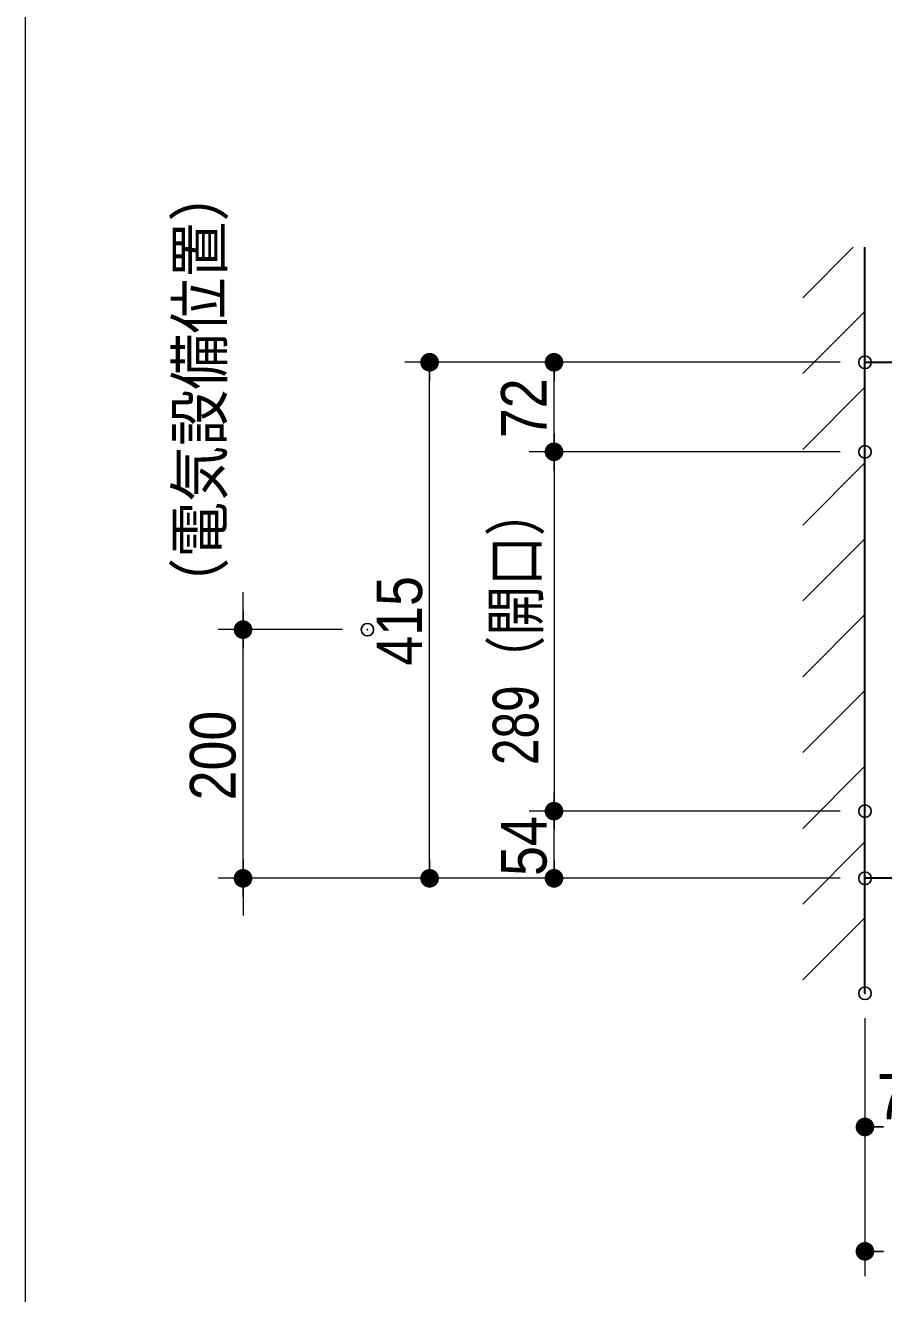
# Model space of a CAD drawing. Units: millimetres, scale not verified. Extents: x -6062 to 6062, y -3045 to 3045.
# Drawn here: x -2788 to -2097, y 531 to 1551 of the extents above; entities that cross this region are included whole.
import ezdxf
from ezdxf.enums import TextEntityAlignment as Align

# ---------------------------------------------------------------- set-up
doc = ezdxf.new("R2010")
doc.units = ezdxf.units.MM
doc.header["$LTSCALE"] = 20
doc.header["$PDMODE"] = 32
doc.header["$PDSIZE"] = 10
for name, color, linetype, lineweight in [('0-0_1図面枠', 7, 'Continuous', 20), ('0-1_5ボウル・キャビネット', 7, 'Continuous', 15), ('0-2_2寸法-2', 7, 'Continuous', 15), ('0-3_0', 7, 'Continuous', 25), ('0-5_2寸法-1', 7, 'Continuous', 15)]:
    doc.layers.add(name, color=color, linetype=linetype, lineweight=lineweight)
doc.layers.add('0-4_Defpoints', color=7, linetype='Continuous')
doc.styles.add('ＭＳ Ｐゴシック', font='')
doc.styles.get('ＭＳ Ｐゴシック').set_extended_font_data('MS PGothic')

# ---------------------------------------------------------------- blocks, each defined once
blk = doc.blocks.new('_Dot')
at = {"layer": '0-3_0'}
blk.add_line((-10, 0), (-20, 0), dxfattribs=at)
for points in [[(0, 0), (-10, 0), (-9.92, 1.25)], [(0, 0), (-9.92, -1.25), (-10, 0)], [(0, 0), (-9.92, 1.25), (-9.69, 2.49)], [(0, 0), (-9.69, -2.49), (-9.92, -1.25)], [(0, 0), (-9.69, 2.49), (-9.3, 3.68)], [(0, 0), (-9.3, -3.68), (-9.69, -2.49)], [(0, 0), (-9.3, 3.68), (-8.76, 4.82)], [(0, 0), (-8.76, -4.82), (-9.3, -3.68)], [(0, 0), (-8.76, 4.82), (-8.09, 5.88)], [(0, 0), (-8.09, -5.88), (-8.76, -4.82)], [(0, 0), (-8.09, 5.88), (-7.29, 6.85)], [(0, 0), (-7.29, -6.85), (-8.09, -5.88)], [(0, 0), (-7.29, 6.85), (-6.37, 7.71)], [(0, 0), (-6.37, -7.71), (-7.29, -6.85)], [(0, 0), (-6.37, 7.71), (-5.36, 8.44)], [(0, 0), (-5.36, -8.44), (-6.37, -7.71)], [(0, 0), (-5.36, 8.44), (-4.26, 9.05)], [(0, 0), (-4.26, -9.05), (-5.36, -8.44)], [(0, 0), (-4.26, 9.05), (-3.09, 9.51)], [(0, 0), (-3.09, -9.51), (-4.26, -9.05)], [(0, 0), (-3.09, 9.51), (-1.87, 9.82)], [(0, 0), (-1.87, -9.82), (-3.09, -9.51)], [(0, 0), (-1.87, 9.82), (-0.63, 9.98)], [(0, 0), (-0.63, -9.98), (-1.87, -9.82)], [(0, 0), (-0.63, 9.98), (0.63, 9.98)], [(0, 0), (0.63, -9.98), (-0.63, -9.98)], [(0, 0), (0.63, 9.98), (1.87, 9.82)], [(0, 0), (1.87, 9.82), (3.09, 9.51)], [(0, 0), (3.09, 9.51), (4.26, 9.05)], [(0, 0), (4.26, 9.05), (5.36, 8.44)], [(0, 0), (5.36, 8.44), (6.37, 7.71)], [(0, 0), (6.37, 7.71), (7.29, 6.85)], [(0, 0), (7.29, 6.85), (8.09, 5.88)], [(0, 0), (8.09, 5.88), (8.76, 4.82)], [(0, 0), (8.76, 4.82), (9.3, 3.68)], [(0, 0), (9.3, 3.68), (9.69, 2.49)], [(0, 0), (9.69, 2.49), (9.92, 1.25)], [(0, 0), (9.92, 1.25), (10, 0)], [(0, 0), (1.87, -9.82), (0.63, -9.98)], [(0, 0), (3.09, -9.51), (1.87, -9.82)], [(0, 0), (4.26, -9.05), (3.09, -9.51)], [(0, 0), (5.36, -8.44), (4.26, -9.05)], [(0, 0), (6.37, -7.71), (5.36, -8.44)], [(0, 0), (7.29, -6.85), (6.37, -7.71)], [(0, 0), (8.09, -5.88), (7.29, -6.85)], [(0, 0), (8.76, -4.82), (8.09, -5.88)], [(0, 0), (9.3, -3.68), (8.76, -4.82)], [(0, 0), (9.69, -2.49), (9.3, -3.68)], [(0, 0), (9.92, -1.25), (9.69, -2.49)], [(0, 0), (10, 0), (9.92, -1.25)]]:
    blk.add_solid(points, dxfattribs=at)

msp = doc.modelspace()

# ---------------------------------------------------------------- linework, layer by layer
at = {"layer": '0-0_1図面枠', "lineweight": 15}
msp.add_line((-2787.5, -2270), (-2787.5, 2530), dxfattribs=at)
at = {"layer": '0-1_5ボウル・キャビネット'}
for p, q in [((-2162.5, 1331.88), (-2121.88, 1372.5)), ((-2162.5, 1270.92), (-2112.5, 1320.92)), ((-2162.5, 1209.96), (-2112.5, 1259.96)), ((-2162.5, 1149), (-2112.5, 1199)), ((-2162.5, 1088.04), (-2112.5, 1138.04)), ((-2162.5, 1027.08), (-2112.5, 1077.08)), ((-2162.5, 966.12), (-2112.5, 1016.12)), ((-2162.5, 905.16), (-2112.5, 955.16)), ((-2162.5, 844.2), (-2112.5, 894.2)), ((-2162.5, 783.24), (-2112.5, 833.24))]:
    msp.add_line(p, q, dxfattribs=at)
at = {"layer": '0-1_5ボウル・キャビネット', "lineweight": 30}
msp.add_line((-2112.5, 772.5), (-2112.5, 1372.5), dxfattribs=at)
msp.add_lwpolyline([(-2112.5, 1280), (-612.5, 1280), (-612.5, 865), (-2112.5, 865)], close=True, dxfattribs=at)
at = {"layer": '0-2_2寸法-2'}
for p, q in [((-2612.5, 1080.01), (-2612.5, 1095.01)), ((-2532.5, 1065), (-2632.5, 1065)), ((-2612.5, 865), (-2612.5, 1065)), ((-2482.5, 865), (-2632.5, 865)), ((-2612.5, 849.99), (-2612.5, 834.99))]:
    msp.add_line(p, q, dxfattribs=at)
at = {"layer": '0-4_Defpoints'}
for p in [(-2462.5, 1280), (-2362.5, 1280), (-2362.5, 1280), (-2112.5, 1280), (-2112.5, 1208), (-2612.5, 1065), (-2512.5, 1065), (-2362.5, 919), (-2112.5, 919), (-2462.5, 865), (-2362.5, 865), (-2112.5, 865), (-2112.5, 772.5), (-2112.5, 665), (-2112.5, 565)]:
    msp.add_point(p, dxfattribs=at)
at = {"layer": '0-5_2寸法-1'}
for p, q in [((-2382.5, 1280), (-2482.5, 1280)), ((-2132.5, 1280), (-2382.5, 1280)), ((-2462.5, 880.01), (-2462.5, 1264.99)), ((-2362.5, 1223.01), (-2362.5, 1264.99)), ((-2132.5, 1208), (-2382.5, 1208)), ((-2132.5, 1208), (-2382.5, 1208)), ((-2362.5, 1192.99), (-2362.5, 934.01)), ((-2532.5, 1065), (-2632.5, 1065)), ((-2612.5, 880.01), (-2612.5, 1049.99)), ((-2132.5, 919), (-2382.5, 919)), ((-2132.5, 919), (-2382.5, 919)), ((-2362.5, 880.01), (-2362.5, 903.99)), ((-2482.5, 865), (-2632.5, 865)), ((-2382.5, 865), (-2482.5, 865)), ((-2132.5, 865), (-2382.5, 865)), ((-2112.5, 752.5), (-2112.5, 645)), ((-2112.5, 645), (-2112.5, 545))]:
    msp.add_line(p, q, dxfattribs=at)

# ---------------------------------------------------------------- block references
at = {"layer": '0-2_2寸法-2', "xscale": 0.7503418, "yscale": 0.7503418}
for p, rotation in [((-2612.5, 1065), 270), ((-2612.5, 865), 90)]:
    msp.add_blockref('_Dot', p, dxfattribs=dict(at, rotation=rotation))
at = {"layer": '0-5_2寸法-1', "xscale": 0.7503418, "yscale": 0.7503418}
for p, rotation in [((-2462.5, 1280), 90), ((-2362.5, 1280), 90), ((-2362.5, 1208), 270), ((-2362.5, 1208), 90), ((-2612.5, 1065), 90), ((-2362.5, 919), 270), ((-2362.5, 919), 90), ((-2612.5, 865), 270), ((-2462.5, 865), 270), ((-2362.5, 865), 270), ((-2112.5, 665), 180), ((-2112.5, 565), 180)]:
    msp.add_blockref('_Dot', p, dxfattribs=dict(at, rotation=rotation))

# ---------------------------------------------------------------- texts
at = {"layer": '0-2_2寸法-2', "style": 'ＭＳ Ｐゴシック', "width": 0.9}
msp.add_text('（電気設備位置）', height=36.69, rotation=90, dxfattribs=at).set_placement((-2618.24, 1077.78), align=Align.BOTTOM_LEFT)
at = {"layer": '0-5_2寸法-1', "style": 'ＭＳ Ｐゴシック'}
for s, width, p in [('72', 0.9, (-2357.44, 1219.02)), ('289（開口）', 0.8, (-2364.08, 956.1)), ('415', 0.9, (-2457.54, 1036)), ('200', 0.9, (-2607.54, 927.72)), ('54', 0.9, (-2357.44, 866.92))]:
    msp.add_text(s, height=36.66, rotation=90, dxfattribs=dict(at, width=width)).set_placement(p, align=Align.BOTTOM_LEFT)
at = {"layer": '0-5_2寸法-1', "style": 'ＭＳ Ｐゴシック', "width": 0.9}
msp.add_text('70', height=36.66, dxfattribs=at).set_placement((-2102.87, 660.04), align=Align.BOTTOM_LEFT)

doc.saveas('drawing.dxf')
